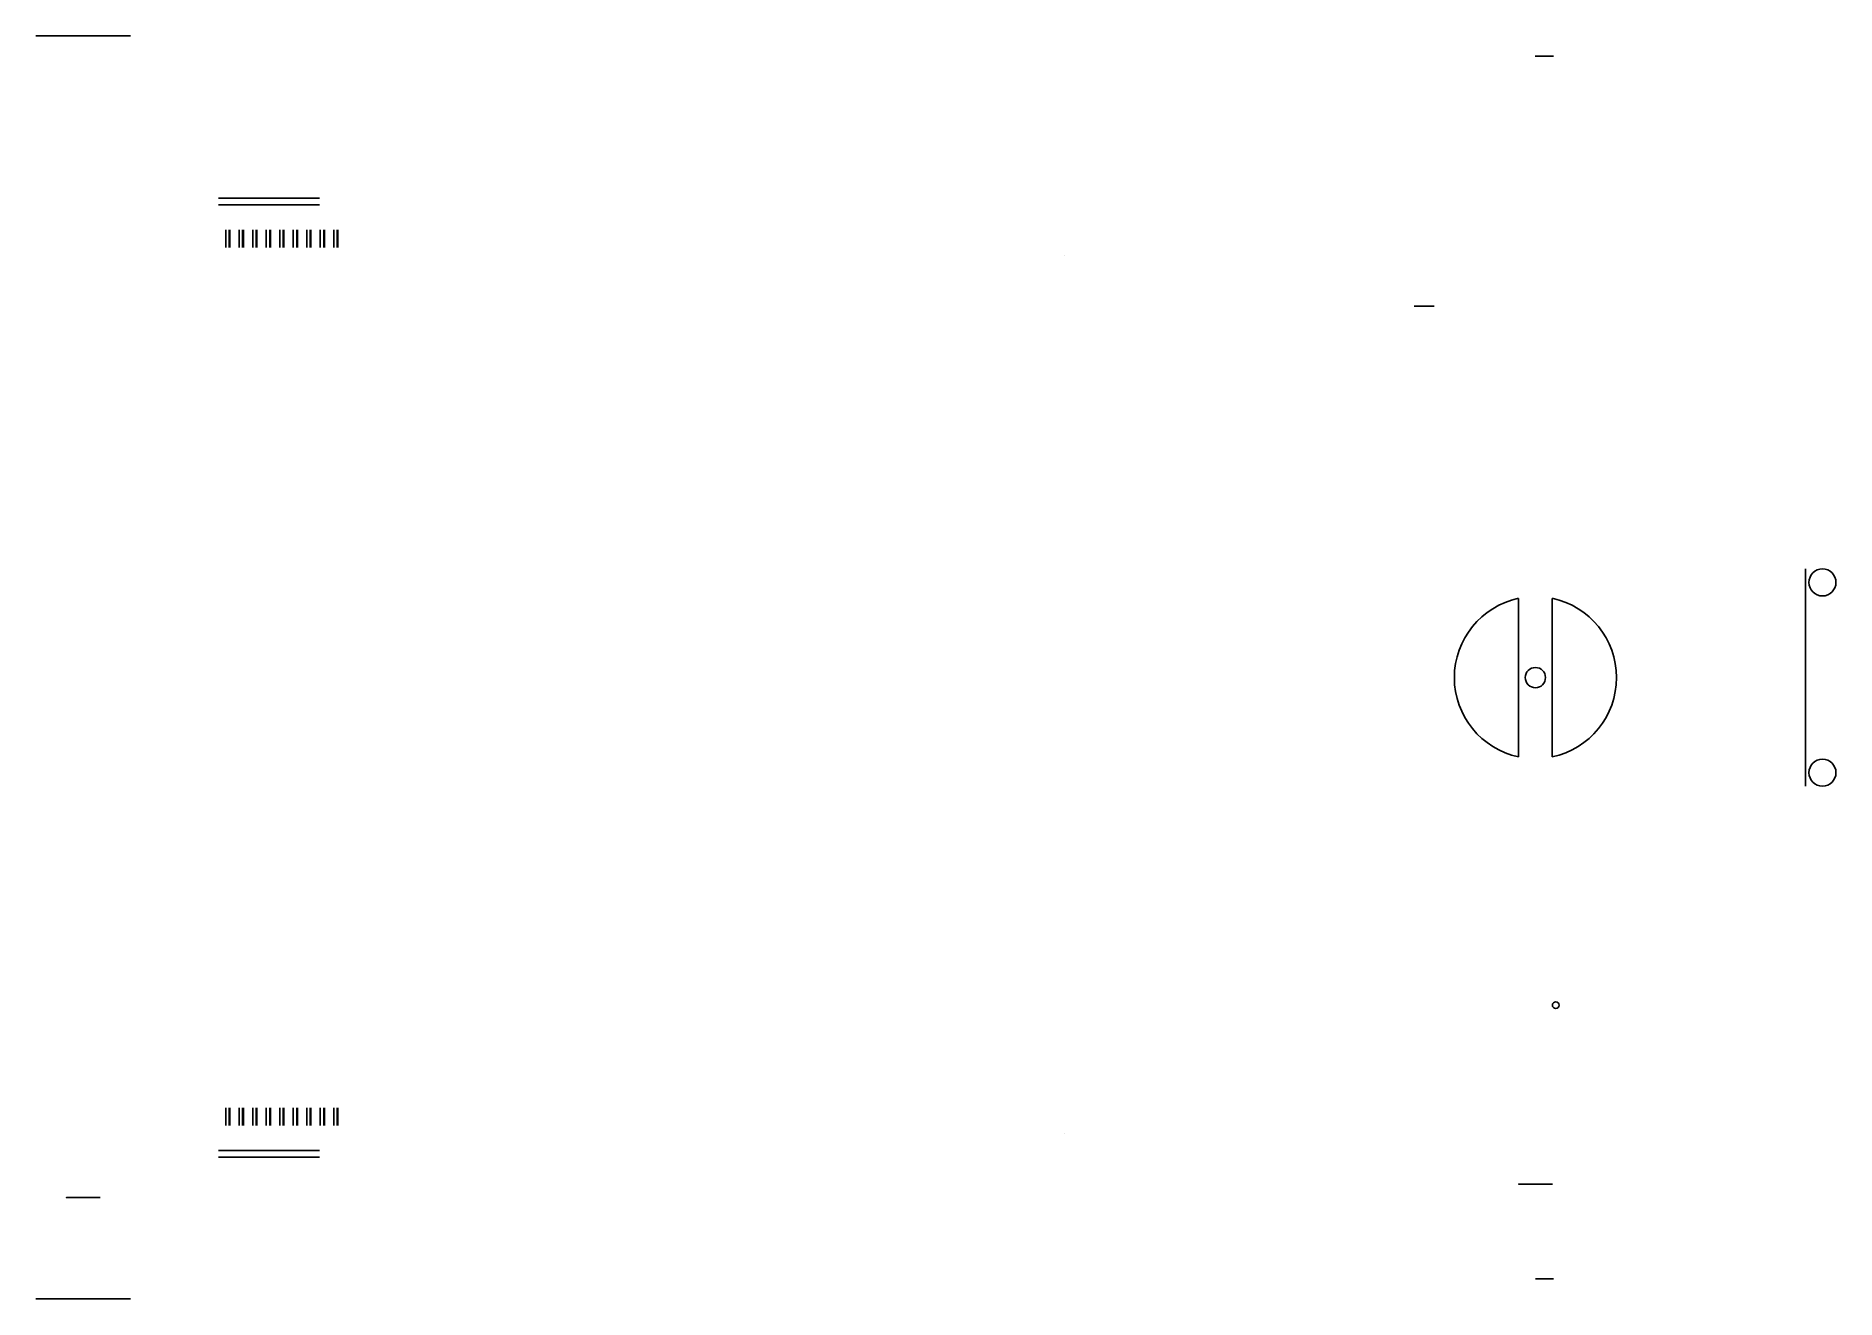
# Model space of a CAD drawing. Header units: millimetres. Extents: x 232 to 498, y 192 to 379.
import ezdxf

# ---------------------------------------------------------------- set-up
doc = ezdxf.new("R2010")
doc.units = ezdxf.units.MM
doc.header["$MEASUREMENT"] = 0
doc.linetypes.add('ACAD_ISO03W100', pattern=[30, 12, -18])
for name, color, linetype in [('ferestre', 141, 'Continuous'), ('inele metalice', 9, 'ACAD_ISO03W100'), ('osie', 104, 'Continuous'), ('prindere suspensii', 21, 'Continuous'), ('roata directie', 161, 'Continuous'), ('scaun vizitiu', 211, 'Continuous'), ('sistem prindere cai', 191, 'Continuous'), ('spite', 131, 'Continuous'), ('usa felinar', 31, 'Continuous')]:
    doc.layers.add(name, color=color, linetype=linetype)

# ---------------------------------------------------------------- blocks, each defined once
blk = doc.blocks.new('*U5')
at = {"layer": 'osie', "extrusion": (0.000189429, -1, 6.12323e-17)}
blk.add_circle((0, -44.5, 75), 2.5, dxfattribs=at)
at = {"layer": 'prindere suspensii'}
for centre in [(3.01, -48.5, -15), (3.01, -48.5, -48)]:
    blk.add_circle(centre, 0.5, dxfattribs=at)
at = {"layer": 'sistem prindere cai', "elevation": -11}
blk.add_lwpolyline([(40, -16.08), (40, 16.09)], dxfattribs=at)
at = {"layer": 'sistem prindere cai'}
for centre in [(42.5, 14.09, -1), (42.5, -14.08, -1)]:
    blk.add_circle(centre, 2, dxfattribs=at)
at = {"layer": 'spite', "extrusion": (0.000189429, -1, 6.12323e-17)}
for p, q in [((1.32, 92, -41.27), (2.66, 92, -38.03)), ((0.02, -89, -37.5), (0.02, -89, -41)), ((2.7, -89, -38.03), (0.02, -89, -37.5)), ((1.36, -89, -41.27), (2.7, -89, -38.03))]:
    blk.add_line(p, q, dxfattribs=at)
for centre in [(0, -44.5, -92), (0, -44.5, 89)]:
    blk.add_arc(centre, 3.5, 67.5, 90, dxfattribs=at)

msp = doc.modelspace()

# ---------------------------------------------------------------- linework, layer by layer
at = {"layer": 'ferestre', "extrusion": (0, 1, 6.12323e-17)}
for centre in [(-273.87, 155.5, 354.58), (-273.87, 155.5, 353.58)]:
    msp.add_arc(centre, 15, 270, 0, dxfattribs=at)
at = {"layer": 'ferestre', "extrusion": (0, -1, 6.12323e-17)}
for centre in [(273.87, 155.5, -213.58), (273.87, 155.5, -212.58)]:
    msp.add_arc(centre, 15, 180, 270, dxfattribs=at)
at = {"layer": 'inele metalice', "extrusion": (-1, -1.22465e-16, 6.12323e-17)}
for centre in [(-348.58, 195.2, -259.97), (-348.58, 195.2, -260.47), (-348.58, 195.2, -260.57), (-348.58, 195.2, -261.97), (-348.58, 195.2, -262.47), (-348.58, 195.2, -262.57), (-348.58, 195.2, -263.97), (-348.58, 195.2, -264.47), (-348.58, 195.2, -264.57), (-348.58, 195.2, -265.97), (-348.58, 195.2, -266.47), (-348.58, 195.2, -266.57), (-348.58, 195.2, -267.97), (-348.58, 195.2, -268.47), (-348.58, 195.2, -268.57), (-348.58, 195.2, -269.97), (-348.58, 195.2, -270.47), (-348.58, 195.2, -270.57), (-348.58, 195.2, -271.97), (-348.58, 195.2, -272.47), (-348.58, 195.2, -272.57), (-348.58, 195.2, -273.97), (-348.58, 195.2, -274.47), (-348.58, 195.2, -274.57), (-348.58, 195.2, -275.97), (-348.58, 195.2, -276.47), (-348.58, 195.2, -276.57)]:
    msp.add_circle(centre, 1.3, dxfattribs=at)
at = {"layer": 'inele metalice', "extrusion": (-1, 1.22465e-16, 6.12323e-17)}
for centre in [(-218.58, 195.2, -259.97), (-218.58, 195.2, -260.47), (-218.58, 195.2, -260.57), (-218.58, 195.2, -261.97), (-218.58, 195.2, -262.47), (-218.58, 195.2, -262.57), (-218.58, 195.2, -263.97), (-218.58, 195.2, -264.47), (-218.58, 195.2, -264.57), (-218.58, 195.2, -265.97), (-218.58, 195.2, -266.47), (-218.58, 195.2, -266.57), (-218.58, 195.2, -267.97), (-218.58, 195.2, -268.47), (-218.58, 195.2, -268.57), (-218.58, 195.2, -269.97), (-218.58, 195.2, -270.47), (-218.58, 195.2, -270.57), (-218.58, 195.2, -271.97), (-218.58, 195.2, -272.47), (-218.58, 195.2, -272.57), (-218.58, 195.2, -273.97), (-218.58, 195.2, -274.47), (-218.58, 195.2, -274.57), (-218.58, 195.2, -275.97), (-218.58, 195.2, -276.47), (-218.58, 195.2, -276.57)]:
    msp.add_circle(centre, 1.3, dxfattribs=at)
at = {"layer": 'osie', "extrusion": (0, -1, 6.12323e-17)}
msp.add_circle((238.87, 55, -206.58), 2.5, dxfattribs=at)
at = {"layer": 'roata directie', "extrusion": (-1.22465e-16, 2.24964e-32, -1)}
for p, q in [((451.37, 271.84, 85.5), (451.37, 295.31, 85.5)), ((456.37, 271.84, 85.5), (456.37, 295.31, 85.5))]:
    msp.add_line(p, q, dxfattribs=at)
msp.add_circle((-453.87, 283.58, -85.5), 1.5, dxfattribs=at)
for start, end in [(282.0247, 77.9753), (102.0247, 257.9753)]:
    msp.add_arc((-453.87, 283.58, -85.5), 12, start, end, dxfattribs=at)
at = {"layer": 'scaun vizitiu', "extrusion": (0, -1, 6.12323e-17)}
msp.add_line((438.87, 338.58, 95.5), (435.93, 338.58, 95.5), dxfattribs=at)
at = {"layer": 'sistem prindere cai'}
msp.add_circle((453.87, 283.58, 78.5), 1.5, dxfattribs=at)
at = {"layer": 'spite', "extrusion": (0, -1, 6.12323e-17)}
for p, q in [((235.37, 378.58, 55), (231.87, 378.58, 55)), ((235.37, 378.58, 55), (231.87, 378.58, 55)), ((235.64, 378.58, 56.34), (232.41, 378.58, 57.68)), ((235.64, 378.58, 56.34), (232.41, 378.58, 57.68)), ((235.64, 378.58, 53.66), (232.41, 378.58, 52.32)), ((235.64, 378.58, 53.66), (232.41, 378.58, 52.32)), ((236.4, 378.58, 57.47), (233.92, 378.58, 59.95)), ((236.4, 378.58, 57.47), (233.92, 378.58, 59.95)), ((236.4, 378.58, 52.53), (233.92, 378.58, 50.05)), ((236.4, 378.58, 52.53), (233.92, 378.58, 50.05)), ((237.53, 378.58, 58.23), (236.19, 378.58, 61.47)), ((237.53, 378.58, 58.23), (236.19, 378.58, 61.47)), ((237.53, 378.58, 51.77), (236.19, 378.58, 48.53)), ((237.53, 378.58, 51.77), (236.19, 378.58, 48.53)), ((238.87, 378.58, 58.5), (238.87, 378.58, 62)), ((238.87, 378.58, 58.5), (238.87, 378.58, 62)), ((238.87, 378.58, 51.5), (238.87, 378.58, 48)), ((238.87, 378.58, 51.5), (238.87, 378.58, 48)), ((240.21, 378.58, 58.23), (241.55, 378.58, 61.47)), ((240.21, 378.58, 51.77), (241.55, 378.58, 48.53)), ((240.21, 378.58, 51.77), (241.55, 378.58, 48.53)), ((240.21, 378.58, 58.23), (241.55, 378.58, 61.47)), ((241.35, 378.58, 52.53), (243.82, 378.58, 50.05)), ((241.35, 378.58, 52.53), (243.82, 378.58, 50.05)), ((241.35, 378.58, 57.47), (243.82, 378.58, 59.95)), ((241.35, 378.58, 57.47), (243.82, 378.58, 59.95)), ((242.11, 378.58, 53.66), (245.34, 378.58, 52.32)), ((242.11, 378.58, 53.66), (245.34, 378.58, 52.32)), ((242.11, 378.58, 56.34), (245.34, 378.58, 57.68)), ((242.11, 378.58, 56.34), (245.34, 378.58, 57.68)), ((242.37, 378.58, 55), (245.87, 378.58, 55)), ((242.37, 378.58, 55), (245.87, 378.58, 55)), ((235.37, 191.58, 55), (231.87, 191.58, 55)), ((235.37, 191.58, 55), (231.87, 191.58, 55)), ((235.64, 191.58, 56.34), (232.41, 191.58, 57.68)), ((235.64, 191.58, 56.34), (232.41, 191.58, 57.68)), ((235.64, 191.58, 53.66), (232.41, 191.58, 52.32)), ((235.64, 191.58, 53.66), (232.41, 191.58, 52.32)), ((236.4, 191.58, 57.47), (233.92, 191.58, 59.95)), ((236.4, 191.58, 57.47), (233.92, 191.58, 59.95)), ((236.4, 191.58, 52.53), (233.92, 191.58, 50.05)), ((236.4, 191.58, 52.53), (233.92, 191.58, 50.05)), ((237.53, 191.58, 58.23), (236.19, 191.58, 61.47)), ((237.53, 191.58, 58.23), (236.19, 191.58, 61.47)), ((237.53, 191.58, 51.77), (236.19, 191.58, 48.53)), ((237.53, 191.58, 51.77), (236.19, 191.58, 48.53)), ((238.87, 191.58, 58.5), (238.87, 191.58, 62)), ((238.87, 191.58, 58.5), (238.87, 191.58, 62)), ((238.87, 191.58, 51.5), (238.87, 191.58, 48)), ((238.87, 191.58, 51.5), (238.87, 191.58, 48)), ((240.21, 191.58, 58.23), (241.55, 191.58, 61.47)), ((240.21, 191.58, 51.77), (241.55, 191.58, 48.53)), ((240.21, 191.58, 51.77), (241.55, 191.58, 48.53)), ((240.21, 191.58, 58.23), (241.55, 191.58, 61.47)), ((241.35, 191.58, 52.53), (243.82, 191.58, 50.05)), ((241.35, 191.58, 52.53), (243.82, 191.58, 50.05)), ((241.35, 191.58, 57.47), (243.82, 191.58, 59.95)), ((241.35, 191.58, 57.47), (243.82, 191.58, 59.95)), ((242.11, 191.58, 53.66), (245.34, 191.58, 52.32)), ((242.11, 191.58, 53.66), (245.34, 191.58, 52.32)), ((242.11, 191.58, 56.34), (245.34, 191.58, 57.68)), ((242.11, 191.58, 56.34), (245.34, 191.58, 57.68)), ((242.37, 191.58, 55), (245.87, 191.58, 55)), ((242.37, 191.58, 55), (245.87, 191.58, 55))]:
    msp.add_line(p, q, dxfattribs=at)
for centre, radius, start, end in [((238.87, 55, -378.58), 7, 157.5, 180), ((238.87, 55, -378.58), 7, 180, 202.5), ((238.87, 55, -378.58), 7, 135, 157.5), ((238.87, 55, -378.58), 7, 202.5, 225), ((238.87, 55, -378.58), 7, 112.5, 135), ((238.87, 55, -378.58), 7, 225, 247.5), ((238.87, 55, -378.58), 3.5, 157.5, 180), ((238.87, 55, -378.58), 3.5, 180, 202.5), ((238.87, 55, -378.58), 3.5, 135, 157.5), ((238.87, 55, -378.58), 3.5, 202.5, 225), ((238.87, 55, -378.58), 7, 90, 112.5), ((238.87, 55, -378.58), 7, 247.5, 270), ((238.87, 55, -378.58), 3.5, 112.5, 135), ((238.87, 55, -378.58), 3.5, 225, 247.5), ((238.87, 55, -378.58), 3.5, 90, 112.5), ((238.87, 55, -378.58), 3.5, 247.5, 270), ((238.87, 55, -378.58), 3.5, 67.5, 90), ((238.87, 55, -378.58), 7, 67.5, 90), ((238.87, 55, -378.58), 3.5, 270, 292.5), ((238.87, 55, -378.58), 7, 270, 292.5), ((238.87, 55, -378.58), 3.5, 292.5, 315), ((238.87, 55, -378.58), 3.5, 45, 67.5), ((238.87, 55, -378.58), 3.5, 315, 337.5), ((238.87, 55, -378.58), 3.5, 22.5, 45), ((238.87, 55, -378.58), 7, 292.5, 315), ((238.87, 55, -378.58), 7, 45, 67.5), ((238.87, 55, -378.58), 3.5, 337.5, 0), ((238.87, 55, -378.58), 3.5, 0, 22.5), ((238.87, 55, -378.58), 7, 315, 337.5), ((238.87, 55, -378.58), 7, 22.5, 45), ((238.87, 55, -191.58), 7, 157.5, 180), ((238.87, 55, -191.58), 7, 180, 202.5), ((238.87, 55, -191.58), 7, 135, 157.5), ((238.87, 55, -191.58), 7, 202.5, 225), ((238.87, 55, -191.58), 7, 112.5, 135), ((238.87, 55, -191.58), 7, 225, 247.5), ((238.87, 55, -191.58), 3.5, 157.5, 180), ((238.87, 55, -191.58), 3.5, 180, 202.5), ((238.87, 55, -191.58), 3.5, 135, 157.5), ((238.87, 55, -191.58), 3.5, 202.5, 225), ((238.87, 55, -191.58), 7, 90, 112.5), ((238.87, 55, -191.58), 7, 247.5, 270), ((238.87, 55, -191.58), 3.5, 112.5, 135), ((238.87, 55, -191.58), 3.5, 225, 247.5), ((238.87, 55, -191.58), 3.5, 90, 112.5), ((238.87, 55, -191.58), 3.5, 247.5, 270), ((238.87, 55, -191.58), 3.5, 67.5, 90), ((238.87, 55, -191.58), 7, 67.5, 90), ((238.87, 55, -191.58), 3.5, 270, 292.5), ((238.87, 55, -191.58), 7, 270, 292.5), ((238.87, 55, -191.58), 3.5, 292.5, 315), ((238.87, 55, -191.58), 3.5, 45, 67.5), ((238.87, 55, -191.58), 3.5, 315, 337.5), ((238.87, 55, -191.58), 3.5, 22.5, 45), ((238.87, 55, -191.58), 7, 292.5, 315), ((238.87, 55, -191.58), 7, 45, 67.5), ((238.87, 55, -191.58), 3.5, 337.5, 0), ((238.87, 55, -191.58), 3.5, 0, 22.5), ((238.87, 55, -191.58), 7, 315, 337.5), ((238.87, 55, -191.58), 7, 22.5, 45), ((238.87, 55, -191.58), 7, 337.5, 0), ((238.87, 55, -191.58), 7, 0, 22.5)]:
    msp.add_arc(centre, radius, start, end, dxfattribs=at)
at = {"layer": 'usa felinar', "extrusion": (1, -6.12323e-17, 6.12323e-17)}
for p, q in [((384.08, 346.08, 179), (384.08, 346.08, 189)), ((384.08, 216.08, 179), (384.08, 216.08, 189))]:
    msp.add_line(p, q, dxfattribs=at)

# ---------------------------------------------------------------- block references
msp.add_blockref('*U5', (453.87, 283.58, 89.5))

doc.saveas('drawing.dxf')
